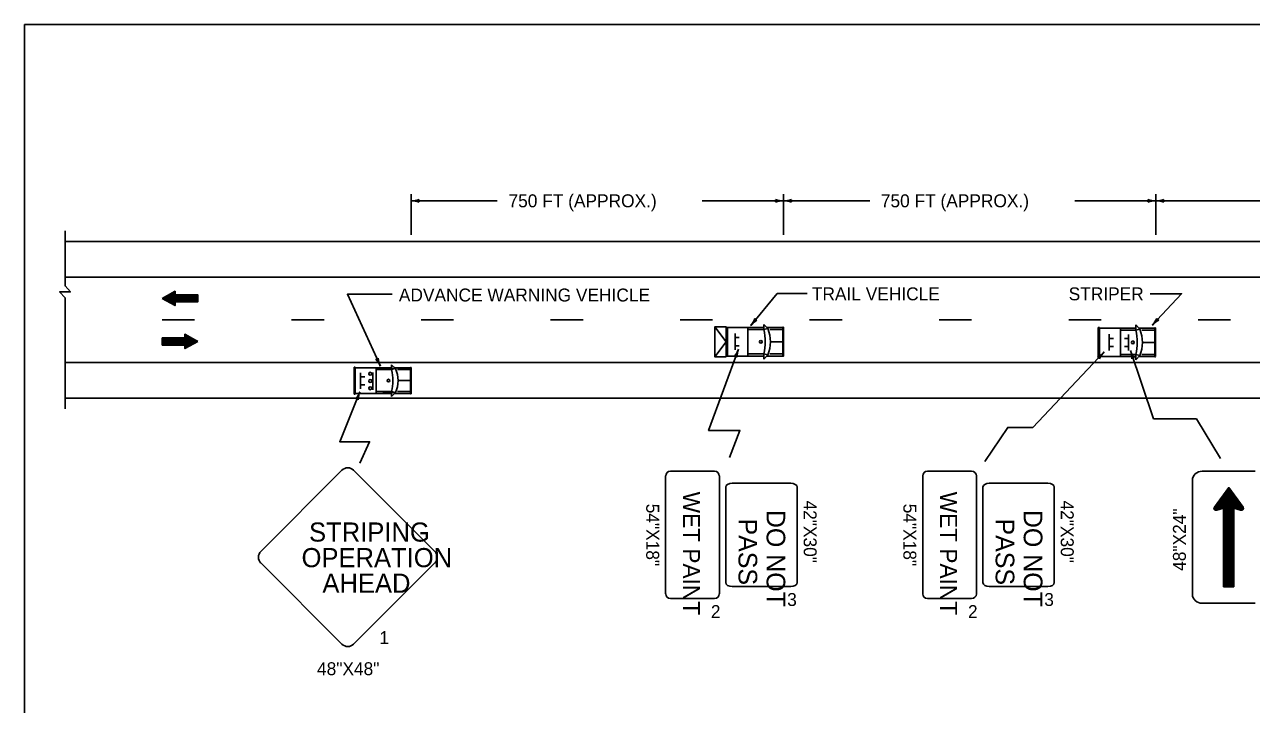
# Model space of a CAD drawing. Extents: x 1007 to 1035.5, y 1000.5 to 1021.5.
# Drawn here: x 1007 to 1025.95, y 1011 to 1021.5 of the extents above; entities that cross this region are included whole.
import ezdxf

# ---------------------------------------------------------------- set-up
doc = ezdxf.new("R2010")
doc.units = 0
doc.layers.add('Level 1', color=7, linetype='Continuous')
doc.layers.add('Level 10', color=7, linetype='Continuous')

msp = doc.modelspace()

# ---------------------------------------------------------------- linework, layer by layer
at = {"layer": 'Level 1'}
for p, q in [((1018.721, 1018.251), (1018.721, 1018.878)), ((1024.471, 1018.878), (1024.471, 1018.251)), ((1024.471, 1018.778), (1026.857, 1018.778)), ((1007.625, 1018.151), (1034.875, 1018.151)), ((1007.625, 1017.601), (1034.875, 1017.601)), ((1009.125, 1016.941), (1009.625, 1016.941)), ((1011.125, 1016.941), (1011.625, 1016.941)), ((1013.125, 1016.941), (1013.625, 1016.941)), ((1015.125, 1016.941), (1015.625, 1016.941)), ((1017.125, 1016.941), (1017.625, 1016.941)), ((1019.125, 1016.941), (1019.625, 1016.941)), ((1021.125, 1016.941), (1021.625, 1016.941)), ((1023.125, 1016.941), (1023.625, 1016.941)), ((1025.125, 1016.941), (1025.625, 1016.941)), ((1017.66, 1016.831), (1017.838, 1016.601)), ((1017.838, 1016.37), (1017.838, 1016.831)), ((1017.838, 1016.821), (1018.418, 1016.821)), ((1017.858, 1016.381), (1017.858, 1016.821)), ((1018.169, 1016.821), (1018.169, 1016.381)), ((1018.169, 1016.788), (1018.418, 1016.788)), ((1018.418, 1016.788), (1018.418, 1016.87)), ((1018.418, 1016.87), (1018.478, 1016.804)), ((1018.418, 1016.788), (1018.478, 1016.804)), ((1018.463, 1016.821), (1018.711, 1016.821)), ((1018.711, 1016.788), (1018.508, 1016.788)), ((1018.711, 1016.381), (1018.711, 1016.821)), ((1018.721, 1016.821), (1018.721, 1016.381)), ((1023.583, 1016.361), (1023.583, 1016.821)), ((1023.583, 1016.821), (1023.603, 1016.821)), ((1023.603, 1016.361), (1023.603, 1016.821)), ((1023.603, 1016.811), (1024.163, 1016.811)), ((1023.924, 1016.811), (1023.924, 1016.371)), ((1023.924, 1016.778), (1024.163, 1016.778)), ((1024.163, 1016.778), (1024.163, 1016.86)), ((1024.163, 1016.86), (1024.223, 1016.794)), ((1024.163, 1016.778), (1024.223, 1016.794)), ((1024.208, 1016.811), (1024.455, 1016.811)), ((1024.455, 1016.778), (1024.253, 1016.778)), ((1024.455, 1016.371), (1024.455, 1016.811)), ((1024.465, 1016.811), (1024.465, 1016.371)), ((1017.838, 1016.601), (1017.66, 1016.37)), ((1017.973, 1016.728), (1017.973, 1016.478)), ((1017.973, 1016.665), (1018.038, 1016.665)), ((1018.711, 1016.601), (1018.536, 1016.601)), ((1023.752, 1016.716), (1023.752, 1016.466)), ((1023.752, 1016.653), (1023.817, 1016.653)), ((1024.051, 1016.652), (1023.986, 1016.652)), ((1024.051, 1016.465), (1024.051, 1016.715)), ((1024.455, 1016.591), (1024.281, 1016.591)), ((1017.838, 1016.381), (1018.418, 1016.381)), ((1017.973, 1016.54), (1018.038, 1016.54)), ((1018.169, 1016.414), (1018.418, 1016.414)), ((1018.418, 1016.414), (1018.478, 1016.397)), ((1018.418, 1016.414), (1018.418, 1016.331)), ((1018.418, 1016.331), (1018.478, 1016.397)), ((1018.463, 1016.381), (1018.711, 1016.381)), ((1018.711, 1016.414), (1018.508, 1016.414)), ((1023.603, 1016.371), (1024.163, 1016.371)), ((1023.752, 1016.528), (1023.817, 1016.528)), ((1023.924, 1016.404), (1024.163, 1016.404)), ((1024.051, 1016.527), (1023.986, 1016.527)), ((1024.163, 1016.404), (1024.223, 1016.387)), ((1024.163, 1016.404), (1024.163, 1016.321)), ((1024.163, 1016.321), (1024.223, 1016.387)), ((1024.208, 1016.371), (1024.455, 1016.371)), ((1024.455, 1016.404), (1024.253, 1016.404)), ((1007.625, 1016.281), (1034.875, 1016.281)), ((1012.088, 1015.791), (1012.088, 1016.21)), ((1012.088, 1016.21), (1012.108, 1016.21)), ((1012.108, 1015.791), (1012.108, 1016.21)), ((1012.108, 1016.201), (1012.668, 1016.201)), ((1012.429, 1016.201), (1012.429, 1015.801)), ((1012.728, 1016.186), (1012.429, 1016.186)), ((1012.559, 1016.171), (1012.529, 1016.201)), ((1012.668, 1016.186), (1012.668, 1016.246)), ((1012.668, 1016.246), (1012.728, 1016.186)), ((1012.668, 1016.171), (1012.728, 1016.186)), ((1012.713, 1016.201), (1012.961, 1016.201)), ((1012.961, 1015.801), (1012.961, 1016.201)), ((1012.971, 1016.201), (1012.971, 1015.801)), ((1023.583, 1016.361), (1023.603, 1016.361)), ((1012.188, 1016.123), (1012.188, 1015.873)), ((1012.188, 1016.06), (1012.253, 1016.06)), ((1012.429, 1016.171), (1012.668, 1016.171)), ((1012.961, 1016.171), (1012.758, 1016.171)), ((1012.961, 1016.001), (1012.786, 1016.001)), ((1012.108, 1015.801), (1012.668, 1015.801)), ((1012.188, 1015.935), (1012.253, 1015.935)), ((1012.429, 1015.831), (1012.668, 1015.831)), ((1012.559, 1015.831), (1012.529, 1015.801)), ((1012.668, 1015.816), (1012.544, 1015.816)), ((1012.668, 1015.831), (1012.728, 1015.816)), ((1012.728, 1015.816), (1012.668, 1015.816)), ((1012.668, 1015.816), (1012.668, 1015.756)), ((1012.668, 1015.756), (1012.728, 1015.816)), ((1012.713, 1015.801), (1012.961, 1015.801)), ((1012.961, 1015.831), (1012.758, 1015.831)), ((1007.625, 1015.731), (1034.875, 1015.731)), ((1012.088, 1015.791), (1012.108, 1015.791)), ((1010.649, 1013.364), (1011.902, 1014.617)), ((1013.334, 1013.364), (1012.081, 1014.617)), ((1016.901, 1014.529), (1016.901, 1012.708)), ((1017.73, 1014.529), (1017.73, 1012.708)), ((1020.872, 1014.529), (1020.872, 1012.708)), ((1021.7, 1014.529), (1021.7, 1012.708)), ((1017.83, 1014.356), (1017.83, 1012.881)), ((1018.933, 1014.356), (1018.933, 1012.881)), ((1021.8, 1014.356), (1021.8, 1012.881)), ((1022.903, 1014.356), (1022.903, 1012.881)), ((1025.599, 1014.344), (1025.369, 1014.028)), ((1025.602, 1014.339), (1025.37, 1014.021)), ((1025.606, 1014.335), (1025.372, 1014.015)), ((1025.596, 1014.348), (1025.375, 1014.045)), ((1025.609, 1014.331), (1025.375, 1014.011)), ((1025.612, 1014.326), (1025.379, 1014.007)), ((1025.615, 1014.322), (1025.383, 1014.004)), ((1025.618, 1014.318), (1025.387, 1014.001)), ((1025.621, 1014.313), (1025.392, 1014)), ((1025.624, 1014.309), (1025.398, 1013.998)), ((1025.628, 1014.305), (1025.404, 1013.998)), ((1025.631, 1014.3), (1025.411, 1013.999)), ((1025.634, 1014.296), (1025.419, 1014.002)), ((1025.637, 1014.292), (1025.427, 1014.004)), ((1025.64, 1014.287), (1025.435, 1014.006)), ((1025.643, 1014.283), (1025.443, 1014.008)), ((1025.647, 1014.279), (1025.451, 1014.011)), ((1025.596, 1014.348), (1025.818, 1014.045)), ((1025.65, 1014.274), (1025.459, 1014.013)), ((1025.653, 1014.27), (1025.467, 1014.015)), ((1025.656, 1014.266), (1025.475, 1014.017)), ((1025.659, 1014.261), (1025.483, 1014.02)), ((1025.662, 1014.257), (1025.491, 1014.022)), ((1025.665, 1014.253), (1025.499, 1014.024)), ((1025.669, 1014.249), (1025.507, 1014.027)), ((1025.672, 1014.244), (1025.515, 1014.029)), ((1025.675, 1014.24), (1025.521, 1014.03)), ((1025.678, 1014.236), (1025.528, 1014.03)), ((1025.681, 1014.231), (1025.534, 1014.03)), ((1025.684, 1014.227), (1025.54, 1014.03)), ((1025.688, 1014.223), (1025.547, 1014.03)), ((1025.691, 1014.218), (1025.553, 1014.03)), ((1025.694, 1014.214), (1025.559, 1014.03)), ((1025.697, 1014.21), (1025.566, 1014.03)), ((1025.7, 1014.205), (1025.572, 1014.03)), ((1025.703, 1014.201), (1025.578, 1014.03)), ((1025.707, 1014.197), (1025.585, 1014.03)), ((1025.71, 1014.192), (1025.591, 1014.03)), ((1025.713, 1014.188), (1025.597, 1014.03)), ((1025.716, 1014.184), (1025.603, 1014.03)), ((1025.719, 1014.179), (1025.61, 1014.03)), ((1025.722, 1014.175), (1025.616, 1014.03)), ((1025.725, 1014.171), (1025.622, 1014.03)), ((1025.729, 1014.166), (1025.629, 1014.03)), ((1025.732, 1014.162), (1025.635, 1014.03)), ((1025.735, 1014.158), (1025.641, 1014.03)), ((1025.738, 1014.153), (1025.648, 1014.03)), ((1025.741, 1014.149), (1025.654, 1014.03)), ((1025.744, 1014.145), (1025.66, 1014.03)), ((1025.748, 1014.14), (1025.667, 1014.03)), ((1025.751, 1014.136), (1025.673, 1014.03)), ((1025.754, 1014.132), (1025.678, 1014.029)), ((1025.757, 1014.127), (1025.684, 1014.027)), ((1025.76, 1014.123), (1025.689, 1014.026)), ((1025.763, 1014.119), (1025.694, 1014.024)), ((1025.766, 1014.114), (1025.699, 1014.023)), ((1025.77, 1014.11), (1025.705, 1014.021)), ((1025.773, 1014.106), (1025.71, 1014.02)), ((1025.776, 1014.101), (1025.715, 1014.018)), ((1025.779, 1014.097), (1025.72, 1014.017)), ((1025.782, 1014.093), (1025.726, 1014.015)), ((1025.785, 1014.088), (1025.731, 1014.014)), ((1025.517, 1014.03), (1025.412, 1014)), ((1025.517, 1014.03), (1025.517, 1012.817)), ((1025.517, 1014.03), (1025.675, 1014.03)), ((1025.522, 1014.03), (1025.522, 1012.817)), ((1025.528, 1014.03), (1025.528, 1012.817)), ((1025.533, 1014.03), (1025.533, 1012.817)), ((1025.538, 1014.03), (1025.538, 1012.817)), ((1025.543, 1014.03), (1025.543, 1012.817)), ((1025.549, 1014.03), (1025.549, 1012.817)), ((1025.554, 1014.03), (1025.554, 1012.817)), ((1025.559, 1014.03), (1025.559, 1012.817)), ((1025.564, 1014.03), (1025.564, 1012.817)), ((1025.57, 1014.03), (1025.57, 1012.817)), ((1025.575, 1014.03), (1025.575, 1012.817)), ((1025.58, 1014.03), (1025.58, 1012.816)), ((1025.585, 1014.03), (1025.585, 1012.817)), ((1025.591, 1014.03), (1025.591, 1012.817)), ((1025.596, 1014.03), (1025.596, 1012.817)), ((1025.601, 1014.03), (1025.601, 1012.817)), ((1025.606, 1014.03), (1025.606, 1012.817)), ((1025.612, 1014.03), (1025.612, 1012.817)), ((1025.617, 1014.03), (1025.617, 1012.817)), ((1025.622, 1014.03), (1025.622, 1012.817)), ((1025.628, 1014.03), (1025.628, 1012.817)), ((1025.633, 1014.03), (1025.633, 1012.817)), ((1025.638, 1014.03), (1025.638, 1012.817)), ((1025.644, 1014.027), (1025.644, 1012.814)), ((1025.649, 1014.03), (1025.649, 1012.817)), ((1025.654, 1014.03), (1025.654, 1012.817)), ((1025.659, 1014.03), (1025.659, 1012.817)), ((1025.664, 1014.03), (1025.664, 1012.817)), ((1025.67, 1014.03), (1025.67, 1012.817)), ((1025.675, 1014.03), (1025.675, 1012.817)), ((1025.675, 1014.03), (1025.78, 1014)), ((1025.789, 1014.084), (1025.736, 1014.012)), ((1025.792, 1014.08), (1025.741, 1014.011)), ((1025.795, 1014.075), (1025.747, 1014.009)), ((1025.798, 1014.071), (1025.752, 1014.008)), ((1025.801, 1014.067), (1025.757, 1014.006)), ((1025.804, 1014.062), (1025.762, 1014.005)), ((1025.808, 1014.058), (1025.767, 1014.003)), ((1025.811, 1014.054), (1025.773, 1014.002)), ((1025.814, 1014.05), (1025.778, 1014)), ((1025.817, 1014.045), (1025.783, 1013.999)), ((1025.82, 1014.041), (1025.789, 1013.998)), ((1025.822, 1014.035), (1025.796, 1013.999)), ((1025.823, 1014.027), (1025.804, 1014.001)), ((1011.902, 1011.932), (1010.649, 1013.185)), ((1012.081, 1011.932), (1013.334, 1013.185)), ((1025.517, 1012.817), (1025.675, 1012.817))]:
    msp.add_line(p, q, dxfattribs=at)
for points in [[(1012.971, 1018.251), (1012.971, 1018.878)], [(1012.971, 1018.778), (1014.298, 1018.778)], [(1017.467, 1018.778), (1018.721, 1018.778)], [(1018.721, 1018.778), (1020.053, 1018.778)], [(1023.222, 1018.778), (1024.471, 1018.778)], [(1007.625, 1015.566), (1007.625, 1017.28), (1007.542, 1017.372), (1007.708, 1017.372), (1007.625, 1017.463), (1007.625, 1018.316)], [(1009.201, 1017.312), (1009.675, 1017.312)], [(1009.211, 1017.318), (1009.675, 1017.318)], [(1009.221, 1017.323), (1009.675, 1017.323)], [(1009.231, 1017.329), (1009.325, 1017.329)], [(1009.24, 1017.334), (1009.325, 1017.334)], [(1009.24, 1017.334), (1009.325, 1017.334)], [(1009.25, 1017.34), (1009.325, 1017.34)], [(1009.26, 1017.345), (1009.325, 1017.345)], [(1009.27, 1017.351), (1009.325, 1017.351)], [(1009.28, 1017.356), (1009.325, 1017.356)], [(1009.29, 1017.362), (1009.325, 1017.362)], [(1009.3, 1017.367), (1009.325, 1017.367)], [(1009.31, 1017.373), (1009.325, 1017.373)], [(1009.32, 1017.378), (1009.325, 1017.378)], [(1012.676, 1017.336), (1011.986, 1017.336), (1012.495, 1016.226)], [(1019.084, 1017.344), (1018.624, 1017.344), (1018.214, 1016.85)], [(1024.384, 1017.343), (1024.869, 1017.343), (1024.416, 1016.857)], [(1009.129, 1017.268), (1009.675, 1017.268)], [(1009.131, 1017.274), (1009.675, 1017.274)], [(1009.139, 1017.263), (1009.675, 1017.263)], [(1009.139, 1017.263), (1009.675, 1017.263)], [(1009.141, 1017.279), (1009.675, 1017.279)], [(1009.149, 1017.257), (1009.675, 1017.257)], [(1009.151, 1017.285), (1009.675, 1017.285)], [(1009.159, 1017.252), (1009.675, 1017.252)], [(1009.161, 1017.29), (1009.675, 1017.29)], [(1009.169, 1017.246), (1009.675, 1017.246)], [(1009.171, 1017.296), (1009.675, 1017.296)], [(1009.179, 1017.241), (1009.675, 1017.241)], [(1009.181, 1017.301), (1009.675, 1017.301)], [(1009.189, 1017.235), (1009.675, 1017.235)], [(1009.191, 1017.307), (1009.675, 1017.307)], [(1009.199, 1017.23), (1009.675, 1017.23)], [(1009.209, 1017.224), (1009.675, 1017.224)], [(1009.22, 1017.219), (1009.675, 1017.219)], [(1009.225, 1017.216), (1009.675, 1017.216)], [(1009.235, 1017.211), (1009.325, 1017.211)], [(1009.245, 1017.205), (1009.325, 1017.205)], [(1009.255, 1017.2), (1009.325, 1017.2)], [(1009.265, 1017.194), (1009.325, 1017.194)], [(1009.275, 1017.189), (1009.325, 1017.189)], [(1009.285, 1017.183), (1009.325, 1017.183)], [(1009.295, 1017.178), (1009.325, 1017.178)], [(1009.305, 1017.172), (1009.325, 1017.172)], [(1009.315, 1017.167), (1009.325, 1017.167)], [(1009.325, 1017.161), (1009.325, 1017.161)], [(1009.579, 1016.661), (1009.128, 1016.661)], [(1009.584, 1016.658), (1009.128, 1016.658)], [(1009.594, 1016.653), (1009.128, 1016.653)], [(1009.604, 1016.647), (1009.128, 1016.647)], [(1009.614, 1016.642), (1009.128, 1016.642)], [(1009.624, 1016.636), (1009.128, 1016.636)], [(1009.634, 1016.631), (1009.128, 1016.631)], [(1009.644, 1016.625), (1009.128, 1016.625)], [(1009.654, 1016.62), (1009.128, 1016.62)], [(1009.664, 1016.614), (1009.128, 1016.614)], [(1009.664, 1016.614), (1009.128, 1016.614)], [(1009.674, 1016.609), (1009.128, 1016.609)], [(1009.673, 1016.603), (1009.128, 1016.603)], [(1009.663, 1016.598), (1009.128, 1016.598)], [(1009.653, 1016.592), (1009.128, 1016.592)], [(1009.643, 1016.587), (1009.128, 1016.587)], [(1009.633, 1016.581), (1009.128, 1016.581)], [(1009.623, 1016.576), (1009.128, 1016.576)], [(1009.613, 1016.57), (1009.128, 1016.57)], [(1009.603, 1016.565), (1009.128, 1016.565)], [(1009.593, 1016.559), (1009.128, 1016.559)], [(1009.583, 1016.554), (1009.128, 1016.554)], [(1009.479, 1016.716), (1009.478, 1016.716)], [(1009.489, 1016.71), (1009.478, 1016.71)], [(1009.499, 1016.705), (1009.478, 1016.705)], [(1009.509, 1016.699), (1009.478, 1016.699)], [(1009.519, 1016.694), (1009.478, 1016.694)], [(1009.529, 1016.688), (1009.478, 1016.688)], [(1009.539, 1016.683), (1009.478, 1016.683)], [(1009.549, 1016.677), (1009.478, 1016.677)], [(1009.559, 1016.672), (1009.478, 1016.672)], [(1009.569, 1016.666), (1009.478, 1016.666)], [(1009.573, 1016.548), (1009.478, 1016.548)], [(1009.563, 1016.543), (1009.478, 1016.543)], [(1009.563, 1016.543), (1009.478, 1016.543)], [(1009.553, 1016.537), (1009.478, 1016.537)], [(1009.543, 1016.532), (1009.478, 1016.532)], [(1009.533, 1016.526), (1009.478, 1016.526)], [(1009.523, 1016.521), (1009.478, 1016.521)], [(1009.513, 1016.515), (1009.478, 1016.515)], [(1009.503, 1016.51), (1009.478, 1016.51)], [(1009.493, 1016.504), (1009.478, 1016.504)], [(1009.483, 1016.499), (1009.478, 1016.499)], [(1017.886, 1014.816), (1018.049, 1015.231), (1017.564, 1015.231), (1018.025, 1016.485)], [(1023.673, 1016.444), (1022.573, 1015.278), (1022.185, 1015.278), (1021.83, 1014.752)], [(1024.079, 1016.464), (1024.435, 1015.411), (1025.098, 1015.411), (1025.47, 1014.796)], [(1012.38, 1016.129), (1012.38, 1015.861)], [(1012.18, 1015.83), (1011.868, 1015.057), (1012.328, 1015.057), (1012.18, 1014.728)], [(1016.975, 1014.603), (1017.656, 1014.603)], [(1020.945, 1014.603), (1021.626, 1014.603)], [(1026.003, 1014.603), (1025.189, 1014.603)], [(1017.928, 1014.416), (1018.834, 1014.416)], [(1021.898, 1014.416), (1022.805, 1014.416)], [(1025.035, 1014.463), (1025.035, 1012.702)], [(1017.928, 1012.821), (1018.834, 1012.821)], [(1021.898, 1012.821), (1022.805, 1012.821)], [(1016.975, 1012.634), (1017.656, 1012.634)], [(1020.945, 1012.634), (1021.626, 1012.634)], [(1025.189, 1012.562), (1026.003, 1012.562)]]:
    msp.add_lwpolyline(points, dxfattribs=at)
for points in [[(1009.125, 1017.271), (1009.325, 1017.161), (1009.325, 1017.216), (1009.675, 1017.216), (1009.675, 1017.326), (1009.325, 1017.326), (1009.325, 1017.381)], [(1017.838, 1016.37), (1017.66, 1016.37), (1017.66, 1016.831), (1017.838, 1016.831)], [(1009.678, 1016.606), (1009.478, 1016.716), (1009.478, 1016.661), (1009.128, 1016.661), (1009.128, 1016.551), (1009.478, 1016.551), (1009.478, 1016.496)], [(1025.375, 1014.045), (1025.596, 1014.348), (1025.818, 1014.045), (1025.822, 1014.036), (1025.823, 1014.032), (1025.823, 1014.023), (1025.82, 1014.016), (1025.815, 1014.009), (1025.81, 1014.005), (1025.805, 1014.001), (1025.8, 1014), (1025.793, 1013.998), (1025.787, 1013.998), (1025.782, 1013.999), (1025.78, 1014), (1025.675, 1014.03), (1025.517, 1014.03), (1025.412, 1014), (1025.405, 1013.998), (1025.398, 1013.998), (1025.392, 1014), (1025.387, 1014.001), (1025.383, 1014.004), (1025.379, 1014.007), (1025.375, 1014.011), (1025.372, 1014.015), (1025.37, 1014.021), (1025.369, 1014.028), (1025.37, 1014.036), (1025.372, 1014.041)], [(1025.517, 1013.511), (1025.675, 1013.511), (1025.675, 1014.03), (1025.517, 1014.03)]]:
    msp.add_lwpolyline(points, close=True, dxfattribs=at)
for centre, radius in [((1012.339, 1016.107), 0.0225), ((1012.339, 1015.995), 0.0225), ((1012.62, 1016.001), 0.02), ((1012.339, 1015.883), 0.0225)]:
    msp.add_circle(centre, radius, dxfattribs=at)
for centre, radius, start, end in [((1012.971, 1019.168), 0.391, 269.9878, 270), ((1012.971, 1019.168), 0.391, 270, 288.6688), ((1012.971, 1018.387), 0.391, 71.3472, 89.9939), ((1013.119, 1018.778), 0.0312, 138.7746, 220.8913), ((1018.572, 1018.778), 0.0312, 318.7746, 40.8913), ((1018.721, 1019.168), 0.391, 251.3472, 269.9939), ((1018.721, 1018.387), 0.391, 90, 108.6688), ((1018.721, 1019.168), 0.391, 269.9878, 270), ((1018.721, 1019.168), 0.391, 270, 288.6688), ((1018.721, 1018.387), 0.391, 89.9878, 90), ((1018.721, 1018.387), 0.391, 71.3472, 89.9939), ((1018.869, 1018.778), 0.0312, 138.7746, 220.8913), ((1024.322, 1018.778), 0.0312, 318.7746, 40.8913), ((1024.471, 1019.168), 0.391, 251.3472, 269.9939), ((1024.471, 1018.387), 0.391, 90, 108.6688), ((1024.471, 1019.168), 0.391, 269.9878, 270), ((1024.471, 1019.168), 0.391, 270, 288.6688), ((1024.471, 1018.387), 0.391, 89.9878, 90), ((1024.471, 1018.387), 0.391, 71.3472, 89.9939), ((1024.619, 1018.778), 0.0312, 138.7746, 220.8913), ((1017.914, 1017.1), 0.391, 320.2354, 338.9042), ((1018.514, 1016.601), 0.391, 121.5825, 140.2293), ((1018.309, 1016.965), 0.0312, 189.01, 271.1267), ((1024.131, 1017.123), 0.391, 317.0187, 335.6875), ((1024.702, 1016.591), 0.391, 118.3659, 137.0126), ((1024.518, 1016.966), 0.0312, 185.7933, 267.91), ((1017.914, 1017.1), 0.391, 320.2232, 320.2354), ((1024.131, 1017.123), 0.391, 317.0065, 317.0187), ((1017.658, 1016.62), 0.391, 321.1828, 339.8295), ((1017.974, 1016.346), 0.0312, 28.6102, 110.7269), ((1018.392, 1016.351), 0.391, 159.8356, 178.5044), ((1018.392, 1016.351), 0.391, 159.8234, 159.8356), ((1023.388, 1016.712), 0.391, 298.0268, 316.6736), ((1023.571, 1016.336), 0.0312, 5.4543, 87.571), ((1023.957, 1016.176), 0.391, 136.6797, 155.3484), ((1023.957, 1016.176), 0.391, 136.6674, 136.6797), ((1024.449, 1016.589), 0.391, 198.6755, 217.3443), ((1023.709, 1016.339), 0.391, 0.0227, 18.6694), ((1024.449, 1016.589), 0.391, 198.6633, 198.6755), ((1012.433, 1016.361), 0.0312, 253.4088, 335.5255), ((1012.14, 1016.063), 0.391, 24.6342, 43.303), ((1012.85, 1016.388), 0.391, 185.9814, 204.6281), ((1012.14, 1016.063), 0.391, 24.622, 24.6342), ((1012.333, 1016.001), 0.436, 334.9096, 25.0904), ((1012.966, 1016.201), 0.00504, 0.4735, 179.5265), ((1024.127, 1016.323), 0.0312, 67.4501, 149.5668), ((1011.956, 1016.001), 0.732, 346.5803, 13.4197), ((1011.818, 1015.976), 0.391, 319.3649, 338.0116), ((1012.542, 1015.684), 0.391, 158.0178, 176.6865), ((1012.542, 1015.684), 0.391, 158.0055, 158.0178), ((1012.966, 1015.801), 0.00504, 180.4735, 359.5265), ((1012.125, 1015.692), 0.0312, 26.7924, 108.909), ((1011.992, 1014.527), 0.127, 45.0001, 134.9999), ((1016.975, 1014.529), 0.0738, 90, 180), ((1017.656, 1014.529), 0.0738, 0, 90), ((1020.945, 1014.529), 0.0738, 90, 180), ((1021.626, 1014.529), 0.0738, 0, 90), ((1010.739, 1013.274), 0.127, 134.9999, 225.0001), ((1013.245, 1013.274), 0.127, 314.9999, 45.0001), ((1016.975, 1012.708), 0.0738, 180, 270), ((1017.656, 1012.708), 0.0738, 270, 0), ((1020.945, 1012.708), 0.0738, 180, 270), ((1021.626, 1012.708), 0.0738, 270, 0), ((1011.992, 1012.021), 0.127, 225.0001, 314.9999)]:
    msp.add_arc(centre, radius, start, end, dxfattribs=at)
for centre, major_axis, ratio, start_param, end_param in [((1017.706, 1016.601), (0, 0.806), 0.909091, 4.478172, 4.946606), ((1018.083, 1016.601), (0, 0.48), 0.909091, 4.274479, 5.150299), ((1018.716, 1016.821), (0, 0.00555), 0.909091, 4.720653, 7.845717), ((1023.451, 1016.591), (0, 0.806), 0.909091, 4.478172, 4.946606), ((1023.828, 1016.591), (0, 0.48), 0.909091, 4.274479, 5.150299), ((1024.46, 1016.811), (0, 0.00555), 0.909091, 4.720653, 7.845717), ((1018.716, 1016.381), (0, -0.00555), 0.909091, 4.720653, 7.845717), ((1024.46, 1016.371), (0, -0.00555), 0.909091, 4.720653, 7.845717), ((1025.189, 1014.463), (-0.154, 0), 0.909091, 4.712389, 6.283185), ((1017.928, 1014.356), (-0.0983, 0), 0.608565, 4.712389, 6.283185), ((1018.834, 1014.356), (0.0983, 0), 0.608565, 0, 1.570796), ((1021.899, 1014.356), (-0.0983, 0), 0.608565, 4.712389, 6.283185), ((1022.805, 1014.356), (0.0983, 0), 0.608565, 0, 1.570796), ((1025.402, 1014.028), (-0.0329, 0), 0.909091, 5.697333, 8.157484), ((1025.79, 1014.028), (0.0329, 0), 0.909091, 4.39271, 6.869038), ((1017.928, 1012.881), (0.0983, 0), 0.608565, 3.141593, 4.712389), ((1018.834, 1012.881), (0.0983, 0), 0.608565, 4.712389, 6.283185), ((1021.899, 1012.881), (0.0983, 0), 0.608565, 3.141593, 4.712389), ((1022.805, 1012.881), (0.0983, 0), 0.608565, 4.712389, 6.283185), ((1025.189, 1012.702), (0.154, 0), 0.909091, 3.141593, 4.712389)]:
    msp.add_ellipse(centre, major_axis=major_axis, ratio=ratio, start_param=start_param, end_param=end_param, dxfattribs=at)
for centre in [(1018.37, 1016.601), (1024.115, 1016.591)]:
    msp.add_ellipse(centre, major_axis=(0, 0.022), ratio=0.909091, dxfattribs=at)
at = {"layer": 'Level 10'}
for q in [(1035.5, 1021.5), (1007, 1000.5)]:
    msp.add_line((1007, 1021.5), q, dxfattribs=at)

# ---------------------------------------------------------------- texts
at = {"layer": 'Level 1'}
for s, height, p in [('750 FT (APPROX.)', 0.2, (1014.474, 1018.678)), ('750 FT (APPROX.)', 0.2, (1020.224, 1018.678)), ('ADVANCE WARNING VEHICLE', 0.2, (1012.781, 1017.223)), ('TRAIL VEHICLE', 0.2, (1019.159, 1017.241)), ('STRIPER', 0.2, (1023.125, 1017.241)), ('STRIPING', 0.2953, (1011.394, 1013.515)), ('OPERATION', 0.2953, (1011.278, 1013.12)), ('AHEAD', 0.2953, (1011.6, 1012.725)), ('3', 0.2, (1018.778, 1012.521)), ('3', 0.2, (1022.748, 1012.521)), ('2', 0.2, (1017.599, 1012.334)), ('2', 0.2, (1021.57, 1012.334)), ('1', 0.2, (1012.481, 1011.932)), ('48"X48"', 0.2, (1011.517, 1011.452))]:
    msp.add_text(s, height=height, dxfattribs=at).set_placement(p)
for s, height, rotation, p in [('WET PAINT', 0.262, 270, (1017.169, 1014.287)), ('WET PAINT', 0.262, 270, (1021.14, 1014.287)), ('54"X18"', 0.2, 270, (1016.601, 1014.1)), ('42"X30"', 0.2, 270, (1019.033, 1014.149)), ('54"X18"', 0.2, 270, (1020.572, 1014.1)), ('42"X30"', 0.2, 270, (1023.003, 1014.149)), ('DO NOT', 0.2882, 270, (1018.46, 1014.005)), ('DO NOT', 0.2882, 270, (1022.431, 1014.005)), ('48"X24"', 0.2, 90, (1024.935, 1013.063)), ('PASS', 0.2882, 270, (1018.026, 1013.872)), ('PASS', 0.2882, 270, (1021.997, 1013.872))]:
    msp.add_text(s, height=height, rotation=rotation, dxfattribs=at).set_placement(p)

doc.saveas('drawing.dxf')
